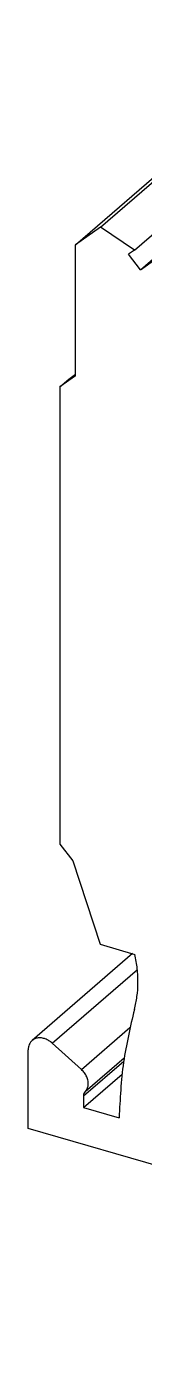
# Model space of a CAD drawing. Header units: millimetres. Extents: x -298 to 122, y -49 to 248.
# Drawn here: x 2.1 to 8.5, y 7.6 to 80.6 of the extents above; entities that cross this region are included whole.
import ezdxf

# ---------------------------------------------------------------- set-up
doc = ezdxf.new("R2010")
doc.units = ezdxf.units.MM
doc.layers.add('1', color=7, linetype='Continuous')

# ---------------------------------------------------------------- blocks, each defined once
blk = doc.blocks.new('UT_35-SELECT__1', base_point=(2.06661027267067, 7.59342166638037))
at = {"color": 7, "linetype": 'Continuous'}
for p, q in [((11.76609479505846, 73.67837438232431), (19.76609479505846, 80.60657761259982)), ((18.39522485938588, 79.63144374011924), (19.76609479505846, 80.60657761259982)), ((19.76609479505846, 80.60657761259982), (30.20170091065768, 77.59407761260078)), ((10.39522485938588, 72.70324050984372), (18.39522485938588, 79.63144374011924)), ((22.20170091065768, 70.66587438232526), (30.20170091065768, 77.59407761260078)), ((32.79977712201657, 72.94696329556075), (30.20170091065768, 77.59407761260078)), ((6.03555641970367, 69.6020999437913), (14.03555641970367, 76.53030317406682)), ((14.03555641970367, 76.53030317406682), (12.66468648401467, 75.55516930157496)), ((14.47233926618137, 76.23412516026407), (14.03555641970367, 76.53030317406682)), ((4.66468648401467, 68.62696607129945), (12.66468648401467, 75.55516930157496)), ((10.39522485938588, 72.70324050984372), (11.76609479505846, 73.67837438232431)), ((11.76609479505846, 73.67837438232431), (22.20170091065768, 70.66587438232526)), ((10.39522485938588, 72.70324050984372), (11.11779197447878, 70.63913251147187)), ((24.79977712201657, 66.01876006528522), (32.79977712201657, 72.94696329556075)), ((32.79977712201657, 72.94696329556075), (32.79977712201657, 64.48195865401732)), ((38.39637596143328, 65.99087438232334), (46.39637596143328, 72.91907761259885)), ((56.83198207703248, 69.90657761259982), (46.39637596143328, 72.91907761259885)), ((7.89107725889347, 68.34389010069172), (10.98370105137867, 71.022180869332)), ((11.11779197447878, 70.63913251147187), (11.44106244456127, 70.86908283509271)), ((12.09630095076358, 70.02469326492086), (11.44106244456127, 70.86908283509271)), ((8.22304529499507, 67.26955020690193), (11.81821370636197, 70.38305738202908)), ((24.79977712201657, 66.01876006528522), (22.20170091065768, 70.66587438232526)), ((6.03555641970367, 69.6020999437913), (4.66468648401467, 68.62696607129945)), ((7.89107725889347, 68.34389010069172), (6.03555641970367, 69.6020999437913)), ((8.22304529499507, 67.26955020690193), (12.09630095076358, 70.02469326492086)), ((48.83198207703248, 62.9783743823243), (56.83198207703248, 69.90657761259982)), ((58.20285201270508, 68.13997161373462), (56.83198207703248, 69.90657761259982)), ((4.66468648401467, 61.45243811774023), (4.66468648401467, 68.62696607129945)), ((7.89107725889347, 68.34389010069172), (7.56780678880077, 68.11393977706354)), ((8.22304529499507, 67.26955020690193), (7.56780678880077, 68.11393977706354)), ((50.20285201270508, 61.2117683834591), (58.20285201270508, 68.13997161373462)), ((58.20285201270508, 68.13997161373462), (57.48028489760787, 66.49303793375948)), ((49.48028489760787, 59.56483470348397), (57.48028489760787, 66.49303793375948)), ((24.79977712201657, 66.01876006528522), (24.79977712201657, 57.55375542374181)), ((38.39637596143328, 65.99087438232334), (35.79829975007436, 62.84376006528653)), ((48.83198207703248, 62.9783743823243), (38.39637596143328, 65.99087438232334)), ((60.09880511515217, 61.8081390275987), (56.87209039956227, 65.96632604801006)), ((31.19977712118546, 63.09631800724246), (32.79977712201657, 64.48195865401732)), ((36.31336619373857, 63.46767285583292), (32.79977712201657, 64.48195865401732)), ((31.19977712118546, 63.09631800724246), (31.19977712118546, 56.39905488464409)), ((33.01843046913277, 62.57131800724245), (31.19977712118546, 63.09631800724246)), ((34.01843046913396, 63.43734341102788), (33.01843046913277, 62.57131800724245)), ((34.01843046913396, 63.43734341102788), (34.01843046913396, 55.58537975004896)), ((35.85148597774418, 62.90818586536008), (34.01843046913396, 63.43734341102788)), ((35.79829975007436, 62.84376006528653), (35.79829975007436, 54.37875542374314)), ((50.20285201270508, 61.2117683834591), (48.83198207703248, 62.9783743823243)), ((33.01843046913277, 62.57131800724245), (33.01843046913277, 55.8740548846441)), ((52.70699961319738, 55.40664768307235), (60.70699961319738, 62.33485091334786)), ((54.56252045238728, 55.59357207017875), (62.56252045238728, 62.52177530045427)), ((60.70699961319738, 62.33485091334786), (62.56252045238728, 62.52177530045427)), ((62.56252045238728, 62.52177530045427), (63.93339038807628, 60.7551693015684)), ((4.66468648401467, 61.45243811774023), (3.79866108023347, 60.83641271395818)), ((4.29866108023506, 61.26942541585173), (4.66468648401467, 61.52978838693014)), ((3.79866108023347, 60.83641271395818), (4.29866108023506, 61.26942541585173)), ((3.79866108023347, 60.83641271395818), (3.79866108023177, 35.74259956795964)), ((50.20285201270508, 61.2117683834591), (49.48028489760787, 59.56483470348397)), ((55.93339038807628, 53.82696607129289), (63.93339038807628, 60.7551693015684)), ((63.93339038807628, 60.7551693015684), (63.93339038807628, 53.58064134801248)), ((49.15701442751438, 59.98142532004222), (48.50177592131988, 59.51533787781513)), ((49.15701442751438, 59.98142532004222), (49.48028489760787, 59.56483470348397)), ((52.37503157709597, 54.52396962428821), (48.50177592131988, 59.51533787781513)), ((24.79977712201657, 57.55375542374181), (26.39977712118777, 58.9393960690791)), ((26.39977712118777, 58.9393960690791), (28.21843046913506, 58.4143960690791)), ((28.21843046913506, 58.4143960690791), (27.21843046913398, 57.54837066529368)), ((28.21843046913506, 58.4143960690791), (28.21843046913506, 57.25969553069854)), ((35.79829975007436, 54.37875542374314), (24.79977712201657, 57.55375542374181)), ((27.21843046913398, 57.54837066529368), (34.57964640129708, 55.42337066529501)), ((34.54092954389319, 55.43454725931716), (35.79829975007436, 56.52346179983167)), ((34.57964640129708, 55.42337066529501), (35.57964640129816, 56.28939606908045)), ((35.57964640129816, 56.28939606908045), (35.79829975007436, 56.22627628419288)), ((52.70699961319738, 55.40664768307235), (54.56252045238728, 55.59357207017875)), ((54.56252045238728, 55.59357207017875), (55.93339038807628, 53.82696607129289)), ((52.37503157709597, 54.52396962428821), (52.98322607514638, 55.05068151004173)), ((52.37503157709597, 54.52396962428821), (53.03027008329016, 54.99005706651508)), ((52.70699961319738, 55.40664768307235), (53.03027008329016, 54.99005706651508)), ((55.93339038807628, 53.82696607129289), (55.93339038807628, 46.65243811773696)), ((55.93339038807628, 46.65243811773696), (63.93339038807628, 53.58064134801248)), ((63.93339038807628, 53.58064134801248), (64.79941579185888, 52.4646159442305)), ((63.67377194008628, 52.83785491365288), (56.67377194174628, 46.77567708859936)), ((64.29941579019876, 52.03160324090066), (63.67377194008628, 52.83785491365288)), ((62.88685638573668, 52.15636605295302), (59.18986590785926, 47.07708453655047)), ((64.29941579019876, 52.03160324090066), (64.79941579185888, 52.4646159442305)), ((64.29941579020058, 26.93779009489922), (64.29941579019876, 52.03160324090066)), ((64.79941579185888, 52.4646159442305), (64.79941579186058, 27.37080279822903)), ((56.67377194174628, 46.77567708859936), (57.29941579185876, 45.96942541584714)), ((57.29941579185888, 44.83122479600549), (59.18986590785926, 47.07708453655047)), ((59.18986590785957, 33.11894371291228), (59.18986590785926, 47.07708453655047)), ((55.93339038807628, 46.65243811773696), (56.79941579185888, 45.53641271395402)), ((56.79941579185888, 45.53641271395402), (57.29941579185876, 45.96942541584714)), ((56.79941579185888, 45.53641271395402), (56.79941579186058, 20.44259956795352)), ((57.29941579185876, 45.96942541584714), (57.29941579186058, 20.87561226984576)), ((3.79866108023177, 35.74259956795964), (4.50739314371717, 34.82927418065589)), ((4.50739314371717, 34.82927418065589), (6.01324264162596, 30.25728538156595)), ((57.29941579185956, 34.21635891046069), (59.18986590785957, 33.11894371291228)), ((59.83466265485598, 31.51917401629853), (59.18986590785957, 33.11894371291228)), ((59.83466265485598, 31.51917401629853), (57.29941579185967, 32.57054525739574)), ((59.83466265485598, 31.51917401629853), (63.43339038641628, 26.98017835277755)), ((6.01324264162596, 30.25728538156595), (7.92255745309957, 29.70611367137994)), ((7.78251275271766, 29.74654109411197), (2.27798200574708, 24.97947763132288)), ((64.29941579020058, 26.93779009489922), (64.79941579186058, 27.37080279822903)), ((57.29941579186047, 21.66800052772399), (63.43339038641628, 26.98017835277755)), ((63.43339038641628, 26.3217646911149), (63.43339038641628, 26.98017835277755)), ((63.43339038641628, 26.3217646911149), (64.29941579020058, 26.93779009489922)), ((63.93339038808128, 26.67742712500183), (63.93339038807628, 21.91392974207261)), ((4.98610475630687, 23.38552917471461), (3.38599213496977, 24.83055664461888)), ((2.06661027272646, 20.14342166636606), (2.06661027267067, 24.47354868530439)), ((5.09769918591397, 21.30358136528185), (7.21407770227447, 23.1364189244737)), ((5.09769918591397, 21.93922201133194), (5.09769918591397, 21.30358136528185)), ((15.40340149100658, 21.03167199273984), (15.40340149100648, 21.96588806116008)), ((15.40340149100658, 21.03167199273984), (16.43745633888267, 21.92718975990702)), ((16.27476766343968, 21.97415393518758), (38.78608739313148, 15.47569568231194)), ((55.93339038807628, 14.98572651179709), (63.93339038807628, 21.91392974207261)), ((5.09769918591397, 21.30358136528185), (7.05286698169377, 20.73917303867966)), ((17.21687920228867, 21.70218975990703), (16.18282435441257, 20.80667199273983)), ((19.56061045549517, 21.02561282493358), (14.52120305169997, 16.66135799322754)), ((16.18282435441257, 20.80667199273983), (15.40340149100658, 21.03167199273984)), ((16.18282435441257, 20.39294896795111), (16.18282435441257, 20.80667199273983)), ((56.79941579186058, 20.44259956795352), (57.29941579186058, 20.87561226984576)), ((14.42127622620917, 16.57693680937048), (2.06661027272646, 20.14342166636606)), ((56.79941579186058, 20.44259956795352), (55.93339038807628, 19.82657416416918)), ((55.93339038807628, 19.82657416416918), (55.93339038807628, 14.98572651179709)), ((38.78608739313148, 15.47569568231194), (38.78608739313148, 15.64890076306849)), ((43.21493224898867, 14.37040337820436), (38.78608739313148, 15.64890076306849)), ((38.78608739313148, 15.47569568231194), (38.93608739313117, 15.60559949287936)), ((45.54108554265798, 7.59342166638037), (55.93339038807628, 14.98572651179709)), ((43.21493224898867, 14.37040337820436), (44.35774285287099, 13.84385976462209)), ((44.35774285287099, 13.84385976462209), (45.08459753641347, 14.05934211525221)), ((45.08459753641347, 14.05934211525221), (45.45448300227528, 13.95256537860989)), ((45.45448300227528, 12.68467027852076), (45.45448300227528, 13.95256537860989)), ((45.45448300228398, 13.77582455171184), (43.15951568225438, 11.78832455171104)), ((45.45448300228398, 13.5946539385371), (44.33062093549196, 12.6213608383455)), ((43.15951568225438, 11.78832455171104), (44.33062093549196, 12.6213608383455)), ((44.33062093549196, 12.6213608383455), (45.17457919173046, 12.60386900833813)), ((45.17457919173046, 12.60386900833813), (45.45448300228406, 12.84627281890148)), ((45.17457919173046, 12.60386900833813), (45.45448300227528, 12.68467027852076)), ((43.15951568225438, 11.78832455171104), (43.15951568225438, 10.35938263544411)), ((44.61486972066817, 7.86079714345714), (43.15951568225438, 10.35938263544411)), ((45.54108554265798, 7.59342166638037), (44.61486972066817, 7.86079714345714))]:
    blk.add_line(p, q, dxfattribs=at)
at = {"color": 2, "linetype": 'Continuous'}
for p, q in [((3.38599213496977, 24.83055664461888), (8.05293670235697, 28.87224919803023)), ((4.98610475630687, 23.38552917471461), (7.64155631371948, 25.68521768195284)), ((16.23896734978247, 25.08830143694953), (16.36642710718877, 25.19868482477903)), ((5.09769918591397, 21.93922201133194), (7.30607886868747, 23.85173491781529)), ((5.19048762203367, 22.18029343990336), (7.33320256482737, 24.03593901343123)), ((15.40340149100648, 21.96588806116008), (16.36840122660718, 22.80160234683553)), ((16.18282435441257, 20.39294896795111), (17.57517385188628, 21.59875900370983)), ((15.21287590217398, 17.38369373310393), (19.45380399255627, 21.05644519499806))]:
    blk.add_line(p, q, dxfattribs=at)
at = {"color": 7, "linetype": 'Continuous'}
for points, knots in [([(18.92708751811087, 76.22997599680053), (19.07790497972913, 76.3415598904739), (19.4017158802169, 76.58113479322371), (19.99810725176564, 76.82532277729435), (20.67940594637205, 77.0112535214696), (21.42591490892107, 77.11721329188879), (22.20022011425175, 77.14235177879797), (22.96750967279242, 77.08430220855192), (23.69244275088786, 76.94611622375638), (24.34137745603727, 76.73408165470947), (24.88819604210207, 76.45736111556057), (25.30222756834088, 76.12604129201932), (25.58749224827632, 75.74737652329065), (25.62644556966555, 75.46355621319645), (25.64477897166798, 75.32997599674263)], [0, 0, 0, 0, 0.5610003406809712, 1.204489318969282, 1.917090285279906, 2.677566643934126, 3.460149762744526, 4.237159256925601, 4.981387232628505, 5.668537984132301, 6.280056123887963, 6.806949518868611, 7.255518035483894, 7.654345516099314, 7.654345516099314, 7.654345516099314, 7.654345516099314]), ([(18.44477897166797, 75.32997599674263), (18.45093822792893, 75.4091854040905), (18.46355756880889, 75.57147274756949), (18.5636091574775, 75.80634062104797), (18.71674775618983, 76.03262767752751), (18.85477044283176, 76.16212552622459), (18.92708751811087, 76.22997599680053)], [0, 0, 0, 0, 0.236957187045636, 0.4854871938534655, 0.7549704009524496, 1.051569638891672, 1.051569638891672, 1.051569638891672, 1.051569638891672]), ([(25.64477897166798, 75.32997599674263), (25.62527795902657, 75.19245322597321), (25.58372141932157, 74.89939316480297), (25.28157716685039, 74.51160192737211), (24.84537010028962, 74.17481985329343), (24.27089880191969, 73.89678101486574), (23.59197392323575, 73.68832111890356), (22.83756887645976, 73.55901184914305), (22.04477897166802, 73.51518286821295), (21.25198906687628, 73.55901184914305), (20.49758402010031, 73.68832111890357), (19.81865914141633, 73.89678101486568), (19.24418784304639, 74.17481985329346), (18.80798077648555, 74.51160192737207), (18.50583652401438, 74.89939316480297), (18.46427998430938, 75.19245322597321), (18.44477897166797, 75.32997599674263)], [0, 0, 0, 0, 0.4105815906913886, 0.8749465125915621, 1.423061675036982, 2.060374434676273, 2.775850322392957, 3.548314234813756, 4.3506598083411, 5.153005381868447, 5.925469294289247, 6.64094518200592, 7.278257941645266, 7.826373104090719, 8.290738025990901, 8.701319616682289, 8.701319616682289, 8.701319616682289, 8.701319616682289]), ([(20.24477931763798, 73.77113017005775), (20.43357802460473, 73.8191873467514), (20.8200898538262, 73.91757077677181), (21.42378257666848, 73.99357241937025), (22.04477897166799, 74.02174742546347), (22.66577536666752, 73.99357241937028), (23.26946808950981, 73.91757077677174), (23.65597991873129, 73.81918734675139), (23.84477862569807, 73.77113017005775)], [0, 0, 0, 0, 0.583981054842557, 1.195535644278233, 1.821266780840402, 2.446997917402536, 3.058552506838228, 3.642533561680834, 3.642533561680834, 3.642533561680834, 3.642533561680834]), ([(50.15329789876296, 68.25497599674395), (50.13496449676054, 68.3885562131978), (50.0960111753713, 68.67237652329197), (49.81074649543587, 69.05104129202061), (49.39671496919706, 69.38236111556186), (48.84989638313227, 69.65908165471077), (48.20096167798285, 69.87111622375762), (47.47602859988741, 70.00930220855324), (46.70873904134677, 70.06735177879925), (45.93443383601612, 70.04221329189014), (45.18792487346715, 69.93625352147092), (44.50662617886073, 69.75032277729568), (43.91023480731197, 69.50613479322502), (43.58642390682415, 69.26655989047521), (43.43560644520588, 69.15497599680187)], [0, 0, 0, 0, 0.398827480615417, 0.8473959972306926, 1.374289392211331, 1.985807531966994, 2.672958283470792, 3.417186259173694, 4.194195753354754, 4.976778872165118, 5.7372552308193, 6.449856197129902, 7.093345175418268, 7.654345516099272, 7.654345516099272, 7.654345516099272, 7.654345516099272]), ([(43.43560644520588, 69.15497599680187), (43.36328936992678, 69.0871255262259), (43.22526668328487, 68.95762767752883), (43.07212808457244, 68.73134062104933), (42.97207649590382, 68.49647274757078), (42.95945715502392, 68.33418540409184), (42.95329789876297, 68.25497599674395)], [0, 0, 0, 0, 0.2965992379391902, 0.5660824450382538, 0.8146124518460676, 1.051569638891711, 1.051569638891711, 1.051569638891711, 1.051569638891711]), ([(42.95329789876297, 68.25497599674395), (42.97279891140438, 68.11745322597453), (43.01435545110937, 67.8243931648043), (43.31649970358057, 67.43660192737339), (43.75270677014137, 67.09981985329473), (44.32717806851135, 66.82178101486701), (45.00610294719529, 66.6133211189049), (45.76050799397124, 66.48401184914432), (46.553297898763, 66.44018286821425), (47.34608780355474, 66.48401184914435), (48.10049285033075, 66.61332111890488), (48.77941772901468, 66.82178101486703), (49.35388902738467, 67.09981985329473), (49.79009609394544, 67.43660192737342), (50.09224034641657, 67.82439316480429), (50.13379688612156, 68.11745322597456), (50.15329789876296, 68.25497599674395)], [0, 0, 0, 0, 0.4105815906913878, 0.874946512591573, 1.423061675037034, 2.060374434676373, 2.775850322393055, 3.548314234813791, 4.350659808341145, 5.153005381868542, 5.925469294289331, 6.640945182006012, 7.278257941645345, 7.826373104090787, 8.290738025990944, 8.701319616682312, 8.701319616682312, 8.701319616682312, 8.701319616682312]), ([(48.35329755279318, 66.69613017005908), (48.16449884582639, 66.74418734675274), (47.77798701660488, 66.84257077677307), (47.17429429376256, 66.91857241937163), (46.55329789876303, 66.94674742546482), (45.93230150376345, 66.91857241937161), (45.32860878092115, 66.84257077677313), (44.94209695169963, 66.74418734675274), (44.75329824473286, 66.69613017005908)], [0, 0, 0, 0, 0.5839810548426577, 1.195535644278355, 1.821266780840531, 2.446997917402706, 3.058552506838444, 3.642533561681064, 3.642533561681064, 3.642533561681064, 3.642533561681064]), ([(7.888662873604574, 26.68338033112033), (7.942755491242961, 26.91906277150305), (8.052811604461997, 27.398579166007), (8.098109395795532, 28.14961739776295), (8.065988731967275, 28.92602724429235), (7.970878537763609, 29.44330754834117), (7.922557453099572, 29.70611367137994)], [0, 0, 0, 0, 0.7243222708470131, 1.473696560250247, 2.249014794552374, 3.049718348169124, 3.049718348169124, 3.049718348169124, 3.049718348169124]), ([(7.888662873604574, 26.68338033112033), (7.662121230865074, 25.72141464174534), (7.201571645410794, 23.76577896355964), (7.102968042200537, 21.75888676587734), (7.052866981693768, 20.73917303867966)], [0, 0, 0, 0, 2.958151292230542, 6.013796814535024, 6.013796814535024, 6.013796814535024, 6.013796814535024]), ([(2.277982005747077, 24.97947763132288), (2.246153962594768, 24.94779231144603), (2.181744088311331, 24.88367124297685), (2.116235432509402, 24.76017807865355), (2.073940798555324, 24.62180666708769), (2.069094389039482, 24.52378939403302), (2.066610272670673, 24.47354868530439)], [0, 0, 0, 0, 0.1340578103041653, 0.271290577093422, 0.4142835042396627, 0.5646514904339078, 0.5646514904339078, 0.5646514904339078, 0.5646514904339078]), ([(3.385992134969769, 24.83055664461888), (3.326361892088062, 24.87918761872364), (3.209384976371048, 24.9745872011993), (3.009504807121007, 25.07143689189225), (2.806198170593106, 25.12507553677737), (2.608744447419856, 25.12824847879772), (2.424634390182571, 25.08437733470871), (2.326227996901149, 25.01398774868424), (2.277982005747077, 24.97947763132288)], [0, 0, 0, 0, 0.2301830938110298, 0.4515511780123994, 0.6605663094362914, 0.8559751354325456, 1.039511580321588, 1.216043239286996, 1.216043239286996, 1.216043239286996, 1.216043239286996]), ([(15.40340149100648, 21.96588806116008), (15.4131485996653, 22.2525848770479), (15.43230575671002, 22.81606394259473), (15.59711706109955, 23.63298653673039), (15.85134134367937, 24.40029607399853), (16.11095915925431, 24.86109707942045), (16.23896734978247, 25.08830143694953)], [0, 0, 0, 0, 0.859213968957807, 1.688714552905065, 2.491398554698715, 3.272117413047221, 3.272117413047221, 3.272117413047221, 3.272117413047221]), ([(16.23896734978247, 25.08830143694953), (16.24701894306856, 25.10020602933578), (16.26304385942057, 25.12389945313252), (16.28392723761094, 25.14344412821855), (16.29431792361118, 25.15316871863045)], [0, 0, 0, 0, 0.0429647689276042, 0.0855117904334913, 0.0855117904334913, 0.0855117904334913, 0.0855117904334913]), ([(16.29431792361118, 25.15316871863045), (16.32496327525644, 25.17398813259367), (16.38805592995268, 25.21685112870479), (16.50842683431618, 25.23178057693596), (16.63402255293357, 25.21066053976285), (16.75812324081619, 25.15308888835118), (16.87042228644281, 25.06514463233534), (16.96237340061719, 24.95367573232422), (17.0269552263803, 24.82736155511072), (17.05764477776525, 24.69671793653663), (17.05542197335313, 24.56928968387265), (17.02089314889827, 24.49686493107039), (17.00432216815847, 24.46210705430999)], [0, 0, 0, 0, 0.1098095320597499, 0.2260758578721714, 0.3523896287401087, 0.4886424888966761, 0.6317680074979942, 0.7769611396250926, 0.9189341530001642, 1.053158910359563, 1.177125610637893, 1.291518423409291, 1.291518423409291, 1.291518423409291, 1.291518423409291]), ([(17.00432216815847, 24.46210705430999), (16.80697188394, 24.08314833013289), (16.4003919562686, 23.30241968996659), (16.31745021329813, 22.42545023215039), (16.27476766343968, 21.97415393518758)], [0, 0, 0, 0, 1.269097423717075, 2.614587378186891, 2.614587378186891, 2.614587378186891, 2.614587378186891]), ([(5.190487622033672, 22.18029343990336), (5.23120590162723, 22.23043943168454), (5.315172520159406, 22.33384729448871), (5.363654599046743, 22.53953576429682), (5.354311305715866, 22.76162839400678), (5.283627517038795, 22.98848953616119), (5.162341814046923, 23.2055564136619), (5.045132554265606, 23.32525016913583), (4.986104756306872, 23.38552917471461)], [0, 0, 0, 0, 0.1916752255971222, 0.3952603828882444, 0.6159218627893678, 0.8530763365931484, 1.101621194090974, 1.353781461468067, 1.353781461468067, 1.353781461468067, 1.353781461468067]), ([(5.190487622033672, 22.18029343990336), (5.163756228851117, 22.14636543999113), (5.108115885585475, 22.07574561218079), (5.101260840412529, 21.98590193851842), (5.097699185913967, 21.93922201133194)], [0, 0, 0, 0, 0.1266286008559564, 0.2635725321353142, 0.2635725321353142, 0.2635725321353142, 0.2635725321353142]), ([(15.21287590217398, 17.38369373310393), (15.36065747874203, 17.59242719194323), (15.66042589532045, 18.01583384190477), (15.95712690442459, 18.7535030235452), (16.14928694185114, 19.55261903739487), (16.17149298834259, 20.10902455260645), (16.18282435441257, 20.39294896795111)], [0, 0, 0, 0, 0.7649194384094921, 1.551605442474346, 2.367856090225368, 3.21838659295279, 3.21838659295279, 3.21838659295279, 3.21838659295279]), ([(14.52120305169997, 16.66135799322754), (14.6446634788202, 16.77347435234099), (14.8920529933829, 16.99813269532692), (15.10579995774361, 17.25501116567374), (15.21287590217398, 17.38369373310393)], [0, 0, 0, 0, 0.4996388542055599, 1.00117441290119, 1.00117441290119, 1.00117441290119, 1.00117441290119]), ([(14.42127622620917, 16.57693680937048), (14.43806039912258, 16.59085458929166), (14.47162763222876, 16.61868925242354), (14.50467827717184, 16.64713538523482), (14.52120305169997, 16.66135799322754)], [0, 0, 0, 0, 0.0654103756819807, 0.1308164650455481, 0.1308164650455481, 0.1308164650455481, 0.1308164650455481])]:
    blk.add_open_spline(points, degree=3, knots=knots, dxfattribs=at)
blk = doc.blocks.new('Allg1', base_point=(33.00000000000478, 43.99999999995202))
blk.add_blockref('UT_35-SELECT__1', (2.06661027267067, 7.59342166638037))
blk = doc.blocks.new('1')
blk.add_blockref('Allg1', (33.00000000000478, 43.99999999995202))

msp = doc.modelspace()

# ---------------------------------------------------------------- block references
at = {"layer": '1'}
msp.add_blockref('1', (0, 0), dxfattribs=at)

doc.saveas('drawing.dxf')
